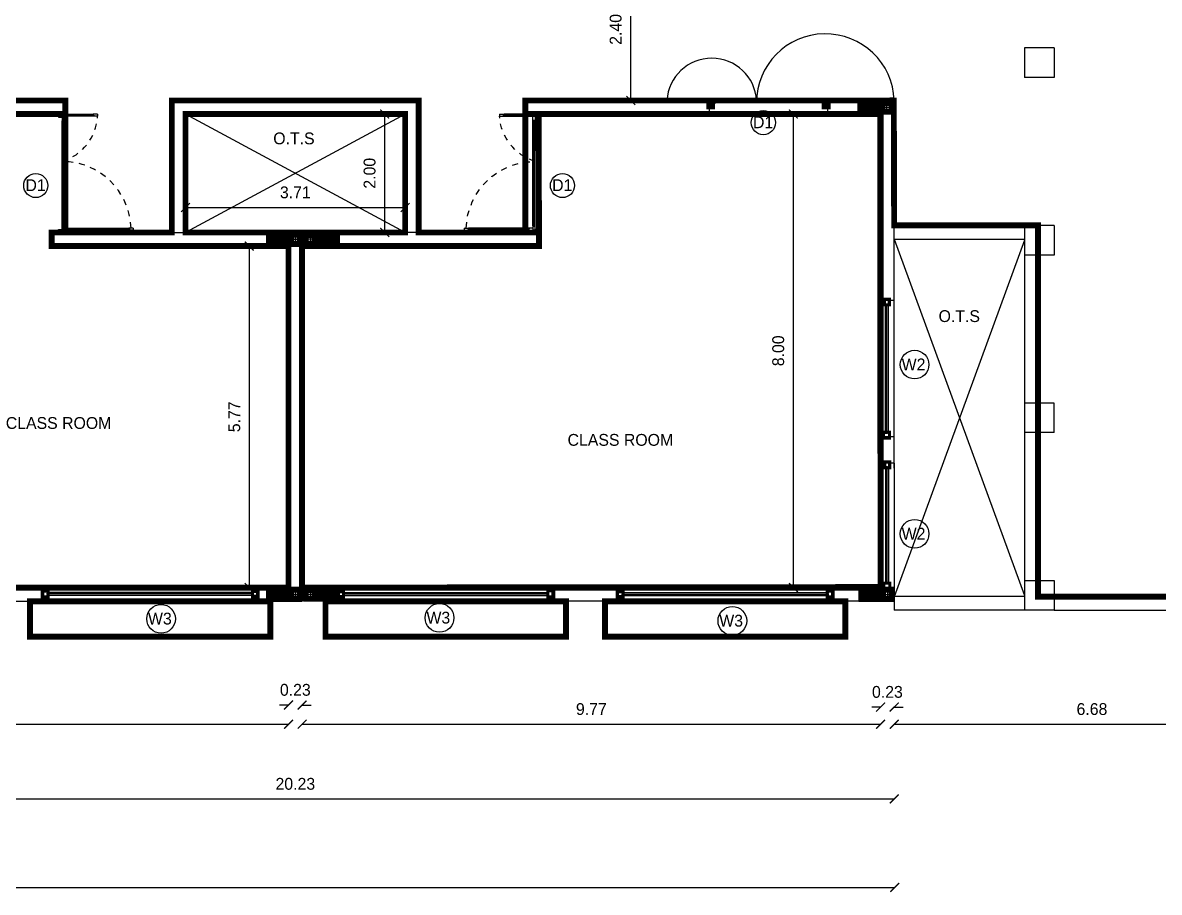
# Model space of a CAD drawing. Header units: metres. Extents: x 6101839 to 6102590, y -6659932 to -6659648.
# Drawn here: x 6102105.43 to 6102124.62, y -6659713.69 to -6659699 of the extents above; entities that cross this region are included whole.
import ezdxf

# ---------------------------------------------------------------- set-up
doc = ezdxf.new("R2010")
doc.units = ezdxf.units.M
doc.header["$LTSCALE"] = 500
doc.header["$MEASUREMENT"] = 0
doc.linetypes.add('DASHED2', pattern=[0.375, 0.25, -0.125])
doc.linetypes.add('HIDDEN', pattern=[0.375, 0.25, -0.125])
doc.layers.get('0').update_dxf_attribs({"linetype": 'CONTINUOUS'})
doc.layers.get('Defpoints').update_dxf_attribs({"linetype": 'CONTINUOUS'})
for name, color, linetype in [('above', 250, 'DASHED2'), ('BLK_1_FLR_0_CARPET_AREA', 10, 'CONTINUOUS'), ('BLK_1_FLR_0_CHAJJA', 6, 'CONTINUOUS'), ('BLK_1_FLR_0_REGULAR_ROOM_1', 117, 'CONTINUOUS'), ('BLK_1_FLR_0_VENTILATION_SHAFT', 6, 'CONTINUOUS'), ('COL', 2, 'CONTINUOUS'), ('DIM', 205, 'CONTINUOUS'), ('DOORTEXT', 13, 'CONTINUOUS'), ('ED', 30, 'CONTINUOUS'), ('FURN1', 252, 'CONTINUOUS'), ('FURNITURE', 252, 'CONTINUOUS'), ('FURNITURES', 252, 'CONTINUOUS'), ('HATCH', 15, 'CONTINUOUS'), ('railing', 14, 'CONTINUOUS'), ('TEXT', 4, 'CONTINUOUS'), ('W-SCH', 205, 'CONTINUOUS'), ('wall', 125, 'CONTINUOUS'), ('wall1', 125, 'CONTINUOUS'), ('WINDOWS', 252, 'CONTINUOUS')]:
    doc.layers.add(name, color=color, linetype=linetype)
doc.styles.add('RM', font='GOTHIC.TTF')
doc.styles.add('S2', font='GOTHIC.TTF')
doc.styles.add('USA TEXT', font='GOTHIC.TTF')
doc.dimstyles.new('1-100-ED', dxfattribs={"dimtxt": 0.2, "dimasz": 0.15, "dimexe": 0.18, "dimexo": 0.0625, "dimgap": 0.15, "dimtad": 1, "dimzin": 0, "dimdsep": 46, "dimtxsty": 'USA TEXT', "dimblk": 'ARCHTICK', "dimcen": 0.1, "dimse1": 1, "dimse2": 1, "dimclrd": 256, "dimclrt": 256, "dimadec": 0, "dimazin": 0, "dimtfac": 1, "dimtofl": 0, "dimtmove": 0, "dimatfit": 3, "dimldrblk": 'ARCHTICK', "dimfxl": 0.18, "dimtolj": 1, "dimtzin": 0, "dimarcsym": 0})

# ---------------------------------------------------------------- blocks, each defined once
blk = doc.blocks.new('A$C607F0CF8')
at = {"layer": 'FURNITURES', "color": 233}
for p, q in [((-37, -280), (-37, -342)), ((-37, -342), (-22, -342)), ((-22, -330), (-16, -330)), ((-22, -342), (-22, -330)), ((-16, -342), (-16, -330)), ((-16, -342), (0, -342)), ((0, -342), (0, -267)), ((-37, -2180), (-37, -2118)), ((-37, -2118), (-22, -2118)), ((-22, -2118), (-22, -2130)), ((-22, -2130), (-16, -2130)), ((-16, -2118), (0, -2118)), ((-16, -2118), (-16, -2130)), ((0, -2118), (0, -2193))]:
    blk.add_line(p, q, dxfattribs=at)
at = {"layer": 'FURNITURES', "color": 250}
for p, q in [((-37, -2118), (-37, -342)), ((-22, -2118), (-22, -330)), ((-16, -2118), (-16, -330)), ((0, -2118), (0, -342))]:
    blk.add_line(p, q, dxfattribs=at)
at = {"layer": 'FURNITURES', "color": 250, "linetype": 'HIDDEN', "ltscale": 0.5}
for centre, radius, start, end in [((-285, -219), 847, 286.9835, 356.7492), ((-37, -2193), 1163, 1.8478, 90.0015)]:
    blk.add_arc(centre, radius, start, end, dxfattribs=at)
at = {"layer": 'wall', "color": 7}
for p, q in [((-37, -267), (0, -267)), ((-37, -267), (-37, -280)), ((0, -230), (75, -230)), ((0, -230), (0, -267)), ((75, -267), (0, -267)), ((62, -246), (62, -252)), ((75, -246), (62, -246)), ((75, -252), (62, -252)), ((75, -230), (75, -246)), ((75, -230), (486, -230)), ((75, -246), (499, -246)), ((75, -252), (75, -267)), ((75, -252), (499, -252)), ((486, -267), (75, -267)), ((561, -230), (486, -230)), ((486, -230), (486, -246)), ((486, -246), (499, -246)), ((486, -252), (486, -267)), ((486, -252), (499, -252)), ((561, -267), (486, -267)), ((499, -246), (499, -252)), ((561, -230), (561, -267)), ((-37, -2193), (-37, -2180)), ((-37, -2193), (0, -2193)), ((0, -2155), (75, -2155)), ((0, -2155), (0, -2193)), ((75, -2193), (0, -2193)), ((62, -2171), (62, -2177)), ((75, -2171), (62, -2171)), ((75, -2177), (62, -2177)), ((75, -2155), (75, -2171)), ((75, -2155), (1088, -2155)), ((75, -2171), (1100, -2171)), ((75, -2177), (75, -2193)), ((75, -2177), (1100, -2177)), ((1088, -2192), (75, -2193)), ((1162, -2155), (1088, -2155)), ((1088, -2155), (1088, -2171)), ((1088, -2171), (1100, -2171)), ((1088, -2177), (1088, -2192)), ((1088, -2177), (1100, -2177)), ((1162, -2192), (1088, -2192)), ((1100, -2171), (1100, -2177)), ((1162, -2155), (1162, -2192))]:
    blk.add_line(p, q, dxfattribs=at)
for points in [[(0, -267), (0, -230), (-100, -230), (-100, -280), (-37, -280)], [(0, -2193), (0, -2230), (-100, -2230), (-100, -2180), (-37, -2180)]]:
    blk.add_lwpolyline(points, dxfattribs=at)
blk = doc.blocks.new('NEWCOL')
at = {"layer": 'HATCH'}
h = blk.add_hatch(dxfattribs=at)
h.set_pattern_fill('ANSI31', color=256, scale=3, angle=270, style=0)
h.set_pattern_definition([(315, (-629970.926, -258732.088), (6.73519209, 6.73519209), [])])
h.paths.add_polyline_path([(0, 115), (-115, 115), (-115, 0), (-37.5, 0), (-37.5, 37.5), (0, 37.5)])
h.paths.add_polyline_path([(115, 115), (0, 115), (0, 37.5), (37.5, 37.5), (37.5, 0), (115, 0)])
h.paths.add_polyline_path([(115, 0), (37.5, 0), (37.5, -37.5), (0, -37.5), (0, -485), (115, -485)])
h.paths.add_polyline_path([(0, -37.5), (-37.5, -37.5), (-37.5, 0), (-115, 0), (-115, -485), (0, -485)])
at = {"layer": 'COL'}
for p, q in [((-115, 0), (115, 0)), ((0, -485), (0, 115))]:
    blk.add_line(p, q, dxfattribs=at)
for points in [[(-115, -485), (115, -485), (115, 115), (-115, 115)], [(-37.5, -37.5), (37.5, -37.5), (37.5, 37.5), (-37.5, 37.5)]]:
    blk.add_lwpolyline(points, close=True, dxfattribs=at)
blk = doc.blocks.new('_ArchTick')
at = {"color": 0, "linetype": 'ByBlock', "const_width": 0.15}
blk.add_lwpolyline([(-0.5, -0.5), (0.5, 0.5)], dxfattribs=at)
blk = doc.blocks.new('*D785')
at = {"layer": 'Defpoints', "color": 0, "transparency": 16777216}
for p in [(6102109.916, -6659708.23), (6102100.146, -6659708.439), (6102109.916, -6659710.848)]:
    blk.add_point(p, dxfattribs=at)
at = {"layer": 'ED', "lineweight": -2, "transparency": 16777216}
blk.add_line((6102100.146, -6659710.848), (6102109.916, -6659710.848), dxfattribs=at)
at = {"layer": 'ED', "lineweight": -2, "transparency": 16777216, "xscale": 0.15, "yscale": 0.15, "zscale": 0.15, "rotation": 180}
blk.add_blockref('_ArchTick', (6102100.146, -6659710.848), dxfattribs=at)
at = {"layer": 'ED', "lineweight": -2, "transparency": 16777216, "xscale": 0.15, "yscale": 0.15, "zscale": 0.15}
blk.add_blockref('_ArchTick', (6102109.916, -6659710.848), dxfattribs=at)
at = {"layer": 'ED', "transparency": 16777216, "insert": (6102105.031, -6659710.593), "char_height": 0.2, "attachment_point": 5, "style": 'USA TEXT'}
blk.add_mtext('\\A1;9.77', dxfattribs=at)
blk = doc.blocks.new('*D786')
at = {"layer": 'Defpoints', "color": 0, "transparency": 16777216}
for p in [(6102109.916, -6659708.23), (6102110.146, -6659708.243), (6102110.146, -6659710.524)]:
    blk.add_point(p, dxfattribs=at)
at = {"layer": 'ED', "lineweight": -2, "transparency": 16777216}
for p, q in [((6102109.916, -6659710.524), (6102109.766, -6659710.524)), ((6102110.146, -6659710.524), (6102110.296, -6659710.524))]:
    blk.add_line(p, q, dxfattribs=at)
at = {"layer": 'ED', "lineweight": -2, "transparency": 16777216, "xscale": 0.15, "yscale": 0.15, "zscale": 0.15}
blk.add_blockref('_ArchTick', (6102109.916, -6659710.524), dxfattribs=at)
at = {"layer": 'ED', "lineweight": -2, "transparency": 16777216, "xscale": 0.15, "yscale": 0.15, "zscale": 0.15, "rotation": 180}
blk.add_blockref('_ArchTick', (6102110.146, -6659710.524), dxfattribs=at)
at = {"layer": 'ED', "transparency": 16777216, "insert": (6102110.031, -6659710.268), "char_height": 0.2, "attachment_point": 5, "style": 'USA TEXT'}
blk.add_mtext('\\A1;0.23', dxfattribs=at)
blk = doc.blocks.new('*D787')
at = {"layer": 'Defpoints', "color": 0, "transparency": 16777216}
for p in [(6102110.146, -6659708.243), (6102119.916, -6659708.307), (6102119.916, -6659710.848)]:
    blk.add_point(p, dxfattribs=at)
at = {"layer": 'ED', "lineweight": -2, "transparency": 16777216}
blk.add_line((6102110.146, -6659710.848), (6102119.916, -6659710.848), dxfattribs=at)
at = {"layer": 'ED', "lineweight": -2, "transparency": 16777216, "xscale": 0.15, "yscale": 0.15, "zscale": 0.15, "rotation": 180}
blk.add_blockref('_ArchTick', (6102110.146, -6659710.848), dxfattribs=at)
at = {"layer": 'ED', "lineweight": -2, "transparency": 16777216, "xscale": 0.15, "yscale": 0.15, "zscale": 0.15}
blk.add_blockref('_ArchTick', (6102119.916, -6659710.848), dxfattribs=at)
at = {"layer": 'ED', "transparency": 16777216, "insert": (6102115.031, -6659710.593), "char_height": 0.2, "attachment_point": 5, "style": 'USA TEXT'}
blk.add_mtext('\\A1;9.77', dxfattribs=at)
blk = doc.blocks.new('*D788')
at = {"layer": 'Defpoints', "color": 0, "transparency": 16777216}
for p in [(6102119.916, -6659708.307), (6102120.146, -6659708.31), (6102120.146, -6659710.558)]:
    blk.add_point(p, dxfattribs=at)
at = {"layer": 'ED', "lineweight": -2, "transparency": 16777216}
for p, q in [((6102119.916, -6659710.558), (6102119.766, -6659710.558)), ((6102120.146, -6659710.558), (6102120.296, -6659710.558))]:
    blk.add_line(p, q, dxfattribs=at)
at = {"layer": 'ED', "lineweight": -2, "transparency": 16777216, "xscale": 0.15, "yscale": 0.15, "zscale": 0.15}
blk.add_blockref('_ArchTick', (6102119.916, -6659710.558), dxfattribs=at)
at = {"layer": 'ED', "lineweight": -2, "transparency": 16777216, "xscale": 0.15, "yscale": 0.15, "zscale": 0.15, "rotation": 180}
blk.add_blockref('_ArchTick', (6102120.146, -6659710.558), dxfattribs=at)
at = {"layer": 'ED', "transparency": 16777216, "insert": (6102120.031, -6659710.303), "char_height": 0.2, "attachment_point": 5, "style": 'USA TEXT'}
blk.add_mtext('\\A1;0.23', dxfattribs=at)
blk = doc.blocks.new('*D789')
at = {"layer": 'Defpoints', "color": 0, "transparency": 16777216}
for p in [(6102120.146, -6659708.31), (6102126.827, -6659709.896), (6102126.827, -6659710.848)]:
    blk.add_point(p, dxfattribs=at)
at = {"layer": 'ED', "lineweight": -2, "transparency": 16777216}
blk.add_line((6102120.146, -6659710.848), (6102126.827, -6659710.848), dxfattribs=at)
at = {"layer": 'ED', "lineweight": -2, "transparency": 16777216, "xscale": 0.15, "yscale": 0.15, "zscale": 0.15, "rotation": 180}
blk.add_blockref('_ArchTick', (6102120.146, -6659710.848), dxfattribs=at)
at = {"layer": 'ED', "lineweight": -2, "transparency": 16777216, "xscale": 0.15, "yscale": 0.15, "zscale": 0.15}
blk.add_blockref('_ArchTick', (6102126.827, -6659710.848), dxfattribs=at)
at = {"layer": 'ED', "transparency": 16777216, "insert": (6102123.486, -6659710.593), "char_height": 0.2, "attachment_point": 5, "style": 'USA TEXT'}
blk.add_mtext('\\A1;6.68', dxfattribs=at)
blk = doc.blocks.new('*D795')
at = {"layer": 'Defpoints', "color": 0, "transparency": 16777216}
for p in [(6102109.916, -6659702.769), (6102109.253, -6659708.539), (6102109.916, -6659708.539)]:
    blk.add_point(p, dxfattribs=at)
at = {"layer": 'ED', "lineweight": -2, "transparency": 16777216}
blk.add_line((6102109.253, -6659702.769), (6102109.253, -6659708.539), dxfattribs=at)
at = {"layer": 'ED', "lineweight": -2, "transparency": 16777216, "xscale": 0.15, "yscale": 0.15, "zscale": 0.15}
for p, rotation in [((6102109.253, -6659702.769), 90), ((6102109.253, -6659708.539), 270)]:
    blk.add_blockref('_ArchTick', p, dxfattribs=dict(at, rotation=rotation))
at = {"layer": 'ED', "transparency": 16777216, "insert": (6102109.001, -6659705.654), "char_height": 0.2, "attachment_point": 5, "rotation": 90, "style": 'USA TEXT'}
blk.add_mtext('\\A1;5.77', dxfattribs=at)
blk = doc.blocks.new('*D797')
at = {"layer": 'Defpoints', "color": 0, "transparency": 16777216}
for p in [(6102118.443, -6659700.539), (6102119.285, -6659700.539), (6102119.282, -6659708.54)]:
    blk.add_point(p, dxfattribs=at)
at = {"layer": 'ED', "lineweight": -2, "transparency": 16777216}
blk.add_line((6102118.443, -6659708.54), (6102118.443, -6659700.539), dxfattribs=at)
at = {"layer": 'ED', "lineweight": -2, "transparency": 16777216, "xscale": 0.15, "yscale": 0.15, "zscale": 0.15}
for p, rotation in [((6102118.443, -6659700.539), 90), ((6102118.443, -6659708.54), 270)]:
    blk.add_blockref('_ArchTick', p, dxfattribs=dict(at, rotation=rotation))
at = {"layer": 'ED', "transparency": 16777216, "insert": (6102118.188, -6659704.539), "char_height": 0.2, "attachment_point": 5, "rotation": 90, "style": 'USA TEXT'}
blk.add_mtext('\\A1;8.00', dxfattribs=at)
blk = doc.blocks.new('*D835')
at = {"layer": 'Defpoints', "color": 0, "transparency": 16777216}
for p in [(6102114.74, -6659697.909), (6102115.697, -6659697.909), (6102114.766, -6659700.309)]:
    blk.add_point(p, dxfattribs=at)
at = {"layer": 'ED', "lineweight": -2, "transparency": 16777216}
blk.add_line((6102115.697, -6659700.309), (6102115.697, -6659697.909), dxfattribs=at)
at = {"layer": 'ED', "lineweight": -2, "transparency": 16777216, "xscale": 0.15, "yscale": 0.15, "zscale": 0.15}
for p, rotation in [((6102115.697, -6659697.909), 90), ((6102115.697, -6659700.309), 270)]:
    blk.add_blockref('_ArchTick', p, dxfattribs=dict(at, rotation=rotation))
at = {"layer": 'ED', "transparency": 16777216, "insert": (6102115.442, -6659699.109), "char_height": 0.2, "attachment_point": 5, "rotation": 90, "style": 'USA TEXT'}
blk.add_mtext('\\A1;2.40', dxfattribs=at)
blk = doc.blocks.new('*D836')
at = {"layer": 'Defpoints', "color": 0, "transparency": 16777216}
for p in [(6102111.541, -6659700.539), (6102111.886, -6659700.539), (6102111.886, -6659702.539)]:
    blk.add_point(p, dxfattribs=at)
at = {"layer": 'ED', "lineweight": -2, "transparency": 16777216}
blk.add_line((6102111.541, -6659702.539), (6102111.541, -6659700.539), dxfattribs=at)
at = {"layer": 'ED', "lineweight": -2, "transparency": 16777216, "xscale": 0.15, "yscale": 0.15, "zscale": 0.15}
for p, rotation in [((6102111.541, -6659700.539), 90), ((6102111.541, -6659702.539), 270)]:
    blk.add_blockref('_ArchTick', p, dxfattribs=dict(at, rotation=rotation))
at = {"layer": 'ED', "transparency": 16777216, "insert": (6102111.286, -6659701.539), "char_height": 0.2, "attachment_point": 5, "rotation": 90, "style": 'USA TEXT'}
blk.add_mtext('\\A1;2.00', dxfattribs=at)
blk = doc.blocks.new('*D837')
at = {"layer": 'Defpoints', "color": 0, "transparency": 16777216}
for p in [(6102108.176, -6659700.539), (6102111.886, -6659700.539), (6102111.886, -6659702.118)]:
    blk.add_point(p, dxfattribs=at)
at = {"layer": 'ED', "lineweight": -2, "transparency": 16777216}
blk.add_line((6102108.176, -6659702.118), (6102111.886, -6659702.118), dxfattribs=at)
at = {"layer": 'ED', "lineweight": -2, "transparency": 16777216, "xscale": 0.15, "yscale": 0.15, "zscale": 0.15, "rotation": 180}
blk.add_blockref('_ArchTick', (6102108.176, -6659702.118), dxfattribs=at)
at = {"layer": 'ED', "lineweight": -2, "transparency": 16777216, "xscale": 0.15, "yscale": 0.15, "zscale": 0.15}
blk.add_blockref('_ArchTick', (6102111.886, -6659702.118), dxfattribs=at)
at = {"layer": 'ED', "transparency": 16777216, "insert": (6102110.031, -6659701.863), "char_height": 0.2, "attachment_point": 5, "style": 'USA TEXT'}
blk.add_mtext('\\A1;3.71', dxfattribs=at)
blk = doc.blocks.new('*D879')
at = {"layer": 'Defpoints', "color": 0, "transparency": 16777216}
for p in [(6102059.7, -6659708.422), (6102120.155, -6659708.421), (6102120.155, -6659713.604)]:
    blk.add_point(p, dxfattribs=at)
at = {"layer": 'ED', "lineweight": -2, "transparency": 16777216}
blk.add_line((6102059.7, -6659713.604), (6102120.155, -6659713.604), dxfattribs=at)
at = {"layer": 'ED', "lineweight": -2, "transparency": 16777216, "xscale": 0.15, "yscale": 0.15, "zscale": 0.15, "rotation": 180}
blk.add_blockref('_ArchTick', (6102059.7, -6659713.604), dxfattribs=at)
at = {"layer": 'ED', "lineweight": -2, "transparency": 16777216, "xscale": 0.15, "yscale": 0.15, "zscale": 0.15}
blk.add_blockref('_ArchTick', (6102120.155, -6659713.604), dxfattribs=at)
at = {"layer": 'ED', "transparency": 16777216, "insert": (6102089.927, -6659713.349), "char_height": 0.2, "attachment_point": 5, "style": 'USA TEXT'}
blk.add_mtext('\\A1;60.45', dxfattribs=at)
blk = doc.blocks.new('*D1257')
at = {"layer": 'Defpoints', "color": 0, "transparency": 16777216}
for p in [(6102099.916, -6659708.326), (6102120.146, -6659708.325), (6102120.146, -6659712.111)]:
    blk.add_point(p, dxfattribs=at)
at = {"layer": 'ED', "lineweight": -2, "transparency": 16777216}
blk.add_line((6102099.916, -6659712.111), (6102120.146, -6659712.111), dxfattribs=at)
at = {"layer": 'ED', "lineweight": -2, "transparency": 16777216, "xscale": 0.15, "yscale": 0.15, "zscale": 0.15, "rotation": 180}
blk.add_blockref('_ArchTick', (6102099.916, -6659712.111), dxfattribs=at)
at = {"layer": 'ED', "lineweight": -2, "transparency": 16777216, "xscale": 0.15, "yscale": 0.15, "zscale": 0.15}
blk.add_blockref('_ArchTick', (6102120.146, -6659712.111), dxfattribs=at)
at = {"layer": 'ED', "transparency": 16777216, "insert": (6102110.031, -6659711.856), "char_height": 0.2, "attachment_point": 5, "style": 'USA TEXT'}
blk.add_mtext('\\A1;20.23', dxfattribs=at)

msp = doc.modelspace()

# ---------------------------------------------------------------- linework, layer by layer
at = {"layer": 'above', "const_width": 0.1}
for points in [[(6102105.55075, -6659708.76949), (6102105.55075, -6659709.36949), (6102109.61076, -6659709.36949), (6102109.61075, -6659708.76959)], [(6102110.54075, -6659708.76949), (6102110.54075, -6659709.36949), (6102114.60077, -6659709.36949), (6102114.60075, -6659708.7696)], [(6102115.26073, -6659708.76947), (6102115.26073, -6659709.36947), (6102119.32074, -6659709.36947), (6102119.32073, -6659708.76957)]]:
    msp.add_lwpolyline(points, dxfattribs=at)
at = {"layer": 'BLK_1_FLR_0_CARPET_AREA', "color": 15, "linetype": 'Continuous', "const_width": 0.1}
msp.add_lwpolyline([(6102125.61574, -6659708.69097), (6102122.57574, -6659708.69097), (6102122.57574, -6659702.42097), (6102120.14574, -6659702.42097), (6102120.13861, -6659700.30946), (6102113.91575, -6659700.30946), (6102113.91575, -6659702.53946), (6102112.11575, -6659702.53946), (6102112.11575, -6659700.30946), (6102107.94574, -6659700.30946), (6102107.94574, -6659702.53946), (6102106.14574, -6659702.53946), (6102106.14574, -6659700.30946), (6102099.91575, -6659700.30998)], dxfattribs=at)
for points in [[(6102109.91575, -6659708.53946), (6102109.91575, -6659702.76946), (6102105.91575, -6659702.76946), (6102105.91574, -6659702.53946), (6102106.14574, -6659702.53946), (6102106.14574, -6659700.53946), (6102100.14575, -6659700.53946), (6102100.14575, -6659701.65447), (6102099.91584, -6659701.65448), (6102099.91575, -6659703.65446), (6102100.14578, -6659703.65447), (6102100.14569, -6659708.53945)], [(6102110.14574, -6659708.53946), (6102119.91581, -6659708.5388), (6102119.90877, -6659700.53946), (6102113.91575, -6659700.53946), (6102113.91575, -6659702.53946), (6102114.14575, -6659702.53946), (6102114.14574, -6659702.76946), (6102110.14575, -6659702.76946)]]:
    msp.add_lwpolyline(points, close=True, dxfattribs=at)
at = {"layer": 'BLK_1_FLR_0_CHAJJA', "linetype": 'Continuous', "const_width": 0.1}
for points in [[(6102105.55075, -6659709.36949), (6102109.61075, -6659709.36949), (6102109.61075, -6659708.76959), (6102105.55075, -6659708.76959)], [(6102110.54075, -6659709.36949), (6102114.60075, -6659709.36949), (6102114.60075, -6659708.7696), (6102110.54075, -6659708.7696)], [(6102115.26073, -6659708.7696), (6102119.32074, -6659708.7696), (6102119.32074, -6659709.36947), (6102115.26073, -6659709.36947)]]:
    msp.add_lwpolyline(points, close=True, dxfattribs=at)
at = {"layer": 'BLK_1_FLR_0_REGULAR_ROOM_1', "color": 3, "const_width": 0.1}
msp.add_lwpolyline([(6102110.14575, -6659708.53946), (6102119.91581, -6659708.53086), (6102119.91575, -6659700.53946), (6102114.14219, -6659700.53931), (6102114.14576, -6659702.76946), (6102110.14576, -6659702.76946)], close=True, dxfattribs=at)
at = {"layer": 'BLK_1_FLR_0_VENTILATION_SHAFT', "linetype": 'Continuous', "const_width": 0.1}
msp.add_lwpolyline([(6102108.17574, -6659702.53946), (6102111.88575, -6659702.53946), (6102111.88575, -6659700.53946), (6102108.17574, -6659700.53946)], close=True, dxfattribs=at)
at = {"layer": 'DIM', "color": 251, "linetype": 'ByBlock'}
for p, q in [((6102107.94574, -6659702.53946), (6102107.94574, -6659700.30946)), ((6102112.11575, -6659700.30946), (6102107.94574, -6659700.30946)), ((6102112.11575, -6659702.53946), (6102112.11575, -6659700.30946)), ((6102120.14574, -6659702.42097), (6102122.34574, -6659702.42097)), ((6102120.14574, -6659702.65097), (6102122.34574, -6659702.65097)), ((6102122.34574, -6659702.92097), (6102122.34574, -6659705.42097)), ((6102122.57574, -6659702.92097), (6102122.57574, -6659705.42097)), ((6102122.34574, -6659705.92097), (6102122.34574, -6659708.42097)), ((6102122.57574, -6659705.92097), (6102122.57574, -6659708.42097))]:
    msp.add_line(p, q, dxfattribs=at)
at = {"layer": 'DIM', "color": 251, "const_width": 0.1}
msp.add_lwpolyline([(6102111.88575, -6659702.53946), (6102111.88575, -6659700.53946), (6102108.17574, -6659700.53946), (6102108.17574, -6659702.53946)], dxfattribs=at)
at = {"layer": 'FURN1', "linetype": 'ByBlock'}
for p, q in [((6102119.09074, -6659708.53952), (6102115.49074, -6659708.53948)), ((6102115.49073, -6659708.76956), (6102119.09073, -6659708.7696))]:
    msp.add_line(p, q, dxfattribs=at)
at = {"layer": 'FURN1', "const_width": 0.1}
for points in [[(6102120.0417, -6659703.68962), (6102120.04171, -6659703.73962), (6102119.99171, -6659703.73962), (6102119.9917, -6659703.68962)], [(6102120.0417, -6659703.69024), (6102120.0417, -6659703.74024), (6102119.9917, -6659703.74025), (6102119.9917, -6659703.69025)], [(6102120.04185, -6659705.98938), (6102120.04184, -6659705.93938), (6102119.99184, -6659705.93938), (6102119.99185, -6659705.98938)], [(6102120.04185, -6659705.99), (6102120.04185, -6659705.94), (6102119.99185, -6659705.94001), (6102119.99185, -6659705.99001)], [(6102120.0486, -6659706.43907), (6102120.04861, -6659706.48907), (6102119.99861, -6659706.48907), (6102119.9986, -6659706.43907)], [(6102120.0486, -6659706.43969), (6102120.0486, -6659706.48969), (6102119.9986, -6659706.48969), (6102119.9986, -6659706.43969)], [(6102120.04875, -6659708.53884), (6102120.04874, -6659708.48884), (6102119.99874, -6659708.48884), (6102119.99875, -6659708.53884)], [(6102120.04875, -6659708.53946), (6102120.04875, -6659708.48946), (6102119.99875, -6659708.48946), (6102119.99875, -6659708.53946)], [(6102105.78074, -6659708.67243), (6102105.83074, -6659708.67243), (6102105.83074, -6659708.62243), (6102105.78074, -6659708.62243)], [(6102105.78137, -6659708.67243), (6102105.83137, -6659708.67243), (6102105.83137, -6659708.62243), (6102105.78137, -6659708.62243)], [(6102109.38014, -6659708.67236), (6102109.33014, -6659708.67236), (6102109.33014, -6659708.62236), (6102109.38014, -6659708.62236)], [(6102109.38076, -6659708.67236), (6102109.33076, -6659708.67236), (6102109.33076, -6659708.62236), (6102109.38076, -6659708.62236)], [(6102110.77075, -6659708.67229), (6102110.82075, -6659708.67229), (6102110.82075, -6659708.62229), (6102110.77075, -6659708.62229)], [(6102110.77137, -6659708.67229), (6102110.82137, -6659708.67229), (6102110.82137, -6659708.62229), (6102110.77137, -6659708.62229)], [(6102114.37013, -6659708.67236), (6102114.32013, -6659708.67236), (6102114.32013, -6659708.62236), (6102114.37013, -6659708.62236)], [(6102114.37075, -6659708.67236), (6102114.32075, -6659708.67236), (6102114.32076, -6659708.62236), (6102114.37076, -6659708.62236)], [(6102115.49073, -6659708.67298), (6102115.54073, -6659708.67298), (6102115.54073, -6659708.62298), (6102115.49073, -6659708.62298)], [(6102115.49136, -6659708.67297), (6102115.54136, -6659708.67298), (6102115.54136, -6659708.62298), (6102115.49136, -6659708.62297)], [(6102119.09011, -6659708.67302), (6102119.04011, -6659708.67302), (6102119.04011, -6659708.62302), (6102119.09011, -6659708.62302)], [(6102119.09073, -6659708.67302), (6102119.04073, -6659708.67302), (6102119.04073, -6659708.62302), (6102119.09073, -6659708.62302)]]:
    msp.add_lwpolyline(points, close=True, dxfattribs=at)
at = {"layer": 'FURNITURE', "linetype": 'ByBlock', "ltscale": 0.2}
for p, q in [((6102119.9917, -6659703.69025), (6102119.99184, -6659705.93938)), ((6102120.0417, -6659703.69024), (6102120.04185, -6659705.94)), ((6102119.9986, -6659706.43969), (6102119.99874, -6659708.48884)), ((6102120.0486, -6659706.43969), (6102120.04875, -6659708.48946)), ((6102109.38014, -6659708.67236), (6102105.83074, -6659708.67243)), ((6102109.38014, -6659708.62236), (6102105.83137, -6659708.62242)), ((6102110.77137, -6659708.62229), (6102114.32013, -6659708.62236)), ((6102110.77137, -6659708.67229), (6102114.32075, -6659708.67236)), ((6102115.49136, -6659708.62297), (6102119.04011, -6659708.62301)), ((6102115.49136, -6659708.67297), (6102119.04073, -6659708.67302))]:
    msp.add_line(p, q, dxfattribs=at)
at = {"layer": 'FURNITURE', "color": 4, "linetype": 'ByBlock', "ltscale": 0.2}
for p, q in [((6102120.0167, -6659703.74025), (6102120.01684, -6659705.94)), ((6102120.0236, -6659706.48969), (6102120.02374, -6659708.48946)), ((6102109.33014, -6659708.64736), (6102105.83074, -6659708.64742)), ((6102110.82137, -6659708.64729), (6102114.32075, -6659708.64736)), ((6102115.54136, -6659708.64798), (6102119.04073, -6659708.64801))]:
    msp.add_line(p, q, dxfattribs=at)
at = {"layer": 'FURNITURES', "color": 233, "linetype": 'ByBlock'}
for p, q in [((6102117.1332, -6659700.30946), (6102117.05826, -6659700.30946)), ((6102117.07075, -6659700.34693), (6102117.1332, -6659700.34693)), ((6102117.12071, -6659700.33131), (6102117.12071, -6659700.32507)), ((6102117.1332, -6659700.32507), (6102117.12071, -6659700.32507)), ((6102117.1332, -6659700.33131), (6102117.12071, -6659700.33131)), ((6102117.1332, -6659700.32507), (6102117.1332, -6659700.30946)), ((6102117.1332, -6659700.34693), (6102117.1332, -6659700.33131)), ((6102118.90838, -6659700.32507), (6102118.90838, -6659700.30946)), ((6102118.90838, -6659700.30946), (6102118.98332, -6659700.30946)), ((6102118.90838, -6659700.32507), (6102118.92087, -6659700.32507)), ((6102118.90838, -6659700.34693), (6102118.90838, -6659700.33132)), ((6102118.90838, -6659700.33132), (6102118.92087, -6659700.33132)), ((6102118.97083, -6659700.34693), (6102118.90838, -6659700.34693)), ((6102118.92087, -6659700.33132), (6102118.92087, -6659700.32507))]:
    msp.add_line(p, q, dxfattribs=at)
at = {"layer": 'FURNITURES', "color": 250, "linetype": 'ByBlock'}
for p, q in [((6102118.90838, -6659700.32507), (6102117.12071, -6659700.32507)), ((6102118.90838, -6659700.33132), (6102117.12071, -6659700.33131)), ((6102118.90838, -6659700.30946), (6102117.1332, -6659700.30946)), ((6102118.90838, -6659700.34693), (6102117.1332, -6659700.34693))]:
    msp.add_line(p, q, dxfattribs=at)
at = {"layer": 'FURNITURES', "color": 250, "linetype": 'HIDDEN', "ltscale": 0.5}
for centre, radius, start, end in [((6102118.98332, -6659700.34693), 1.163, 1.846286, 180), ((6102117.06403, -6659700.35269), 0.7579, 3.073406, 176.729765)]:
    msp.add_arc(centre, radius, start, end, dxfattribs=at)
at = {"layer": 'railing', "color": 252, "linetype": 'ByBlock'}
for p, q in [((6102111.88575, -6659700.53946), (6102108.17574, -6659702.53946)), ((6102111.88575, -6659702.53946), (6102108.17574, -6659700.53946)), ((6102120.14574, -6659702.65097), (6102122.34574, -6659708.67097)), ((6102122.34574, -6659702.67097), (6102120.14574, -6659708.69321))]:
    msp.add_line(p, q, dxfattribs=at)
at = {"layer": 'W-SCH'}
for centre, radius in [((6102117.93584, -6659700.68382), 0.20375), ((6102105.6471, -6659701.74689), 0.20375), ((6102114.5431, -6659701.74689), 0.20375), ((6102120.49037, -6659704.77191), 0.24242), ((6102120.49037, -6659707.63191), 0.24242), ((6102107.76396, -6659709.06695), 0.24242), ((6102112.46696, -6659709.05095), 0.24242), ((6102117.41246, -6659709.10195), 0.24242)]:
    msp.add_circle(centre, radius, dxfattribs=at)
at = {"layer": 'wall', "color": 7, "linetype": 'ByBlock'}
for p, q in [((6102116.30879, -6659700.27122), (6102116.38331, -6659700.27122)), ((6102116.30879, -6659700.30869), (6102116.30879, -6659700.27122)), ((6102116.38331, -6659700.28683), (6102116.38331, -6659700.27122)), ((6102116.38331, -6659700.27122), (6102116.94585, -6659700.27199)), ((6102116.94585, -6659700.2876), (6102116.94585, -6659700.27199)), ((6102116.94585, -6659700.27199), (6102117.02079, -6659700.27199)), ((6102117.02079, -6659700.30946), (6102117.02079, -6659700.27199)), ((6102118.98332, -6659700.27199), (6102119.05826, -6659700.27199)), ((6102118.98332, -6659700.27199), (6102118.98332, -6659700.30946)), ((6102119.05826, -6659700.27199), (6102119.05826, -6659700.2876)), ((6102119.05826, -6659700.27199), (6102120.07078, -6659700.27199)), ((6102120.14572, -6659700.27199), (6102120.07078, -6659700.27199)), ((6102120.07078, -6659700.27199), (6102120.07078, -6659700.2876)), ((6102120.14572, -6659700.27199), (6102120.14572, -6659700.30946)), ((6102116.30879, -6659700.30869), (6102116.38331, -6659700.30869)), ((6102116.94585, -6659700.2876), (6102116.37082, -6659700.28683)), ((6102116.37082, -6659700.29308), (6102116.37082, -6659700.28683)), ((6102116.38331, -6659700.28683), (6102116.37082, -6659700.28683)), ((6102116.94585, -6659700.29384), (6102116.37082, -6659700.29308)), ((6102116.38331, -6659700.29308), (6102116.37082, -6659700.29308)), ((6102116.38331, -6659700.30869), (6102116.38331, -6659700.29308)), ((6102116.94585, -6659700.30946), (6102116.38331, -6659700.30869)), ((6102116.94585, -6659700.2876), (6102116.95834, -6659700.2876)), ((6102116.94585, -6659700.30946), (6102116.94585, -6659700.29384)), ((6102116.94585, -6659700.29384), (6102116.95834, -6659700.29384)), ((6102117.02079, -6659700.30946), (6102116.94585, -6659700.30946)), ((6102116.95834, -6659700.29384), (6102116.95834, -6659700.2876)), ((6102117.05826, -6659700.34693), (6102117.05826, -6659700.30946)), ((6102117.05826, -6659700.34693), (6102117.07075, -6659700.34693)), ((6102118.98332, -6659700.34693), (6102118.97083, -6659700.34693)), ((6102118.98332, -6659700.34693), (6102118.98332, -6659700.30946)), ((6102119.05826, -6659700.30946), (6102118.98332, -6659700.30946)), ((6102119.04577, -6659700.2876), (6102119.04577, -6659700.29385)), ((6102119.05826, -6659700.2876), (6102119.04577, -6659700.2876)), ((6102119.05826, -6659700.29385), (6102119.04577, -6659700.29385)), ((6102119.05826, -6659700.2876), (6102120.08327, -6659700.2876)), ((6102119.05826, -6659700.29385), (6102119.05826, -6659700.30946)), ((6102119.05826, -6659700.29385), (6102120.08327, -6659700.29385)), ((6102120.07078, -6659700.30946), (6102119.05826, -6659700.30946)), ((6102120.07078, -6659700.2876), (6102120.08327, -6659700.2876)), ((6102120.07078, -6659700.29385), (6102120.07078, -6659700.30946)), ((6102120.07078, -6659700.29385), (6102120.08327, -6659700.29385)), ((6102120.14572, -6659700.30946), (6102120.07078, -6659700.30946)), ((6102120.08327, -6659700.2876), (6102120.08327, -6659700.29385))]:
    msp.add_line(p, q, dxfattribs=at)
at = {"layer": 'wall', "color": 7, "const_width": 0.1}
for points in [[(6102117.05826, -6659700.30946), (6102117.02079, -6659700.30946), (6102117.02079, -6659700.40938), (6102117.07075, -6659700.40938), (6102117.07075, -6659700.34693)], [(6102118.98332, -6659700.30946), (6102119.02079, -6659700.30946), (6102119.02079, -6659700.40938), (6102118.97083, -6659700.40938), (6102118.97083, -6659700.34693)]]:
    msp.add_lwpolyline(points, dxfattribs=at)
at = {"layer": 'wall1', "color": 0, "linetype": 'ByBlock'}
for p, q in [((6102122.34574, -6659699.42097), (6102122.34574, -6659699.92097)), ((6102122.84574, -6659699.42097), (6102122.34574, -6659699.42097)), ((6102122.84574, -6659699.42097), (6102122.84574, -6659699.92097)), ((6102122.84574, -6659699.92097), (6102122.34574, -6659699.92097)), ((6102122.34574, -6659702.42097), (6102122.34574, -6659702.92097)), ((6102122.84574, -6659702.42097), (6102122.34574, -6659702.42097)), ((6102122.84574, -6659702.42097), (6102122.84574, -6659702.92097)), ((6102122.84574, -6659702.92097), (6102122.34574, -6659702.92097)), ((6102122.34574, -6659705.42097), (6102122.34574, -6659705.92097)), ((6102122.84574, -6659705.42097), (6102122.34574, -6659705.42097)), ((6102122.84574, -6659705.92097), (6102122.84574, -6659705.42097)), ((6102122.84574, -6659705.92097), (6102122.34574, -6659705.92097)), ((6102122.34574, -6659708.42097), (6102122.34574, -6659708.92097)), ((6102122.34574, -6659708.42097), (6102122.84574, -6659708.42097)), ((6102122.84574, -6659708.42097), (6102122.84574, -6659708.92097)), ((6102122.84574, -6659708.92097), (6102122.34574, -6659708.92097))]:
    msp.add_line(p, q, dxfattribs=at)
at = {"layer": 'wall1', "linetype": 'ByBlock'}
for p, q in [((6102106.14574, -6659700.30946), (6102099.91575, -6659700.30946)), ((6102106.14574, -6659700.53946), (6102106.14574, -6659700.30946)), ((6102113.91575, -6659700.30946), (6102117.02079, -6659700.30946)), ((6102113.91575, -6659700.53946), (6102113.91575, -6659700.30946)), ((6102117.02079, -6659700.30946), (6102117.02079, -6659700.53946)), ((6102119.02079, -6659700.30946), (6102119.02079, -6659700.53946)), ((6102119.02079, -6659700.30946), (6102120.14574, -6659700.30946)), ((6102119.02079, -6659700.30946), (6102120.13862, -6659700.30998)), ((6102120.13861, -6659700.30946), (6102120.13878, -6659703.68961)), ((6102106.14574, -6659700.53946), (6102100.14575, -6659700.53946)), ((6102113.91575, -6659700.53946), (6102117.02079, -6659700.53946)), ((6102119.02079, -6659700.53946), (6102119.90877, -6659700.53998)), ((6102119.90877, -6659703.68963), (6102119.90877, -6659700.53946)), ((6102105.91574, -6659702.53946), (6102105.91574, -6659702.76946)), ((6102105.91574, -6659702.53946), (6102109.54574, -6659702.53946)), ((6102114.14575, -6659702.53946), (6102110.77075, -6659702.53946)), ((6102114.14575, -6659702.53946), (6102114.14575, -6659702.76946)), ((6102105.91575, -6659702.76946), (6102109.91575, -6659702.76946)), ((6102109.91575, -6659702.76946), (6102109.91575, -6659708.53946)), ((6102110.14574, -6659702.76946), (6102110.14574, -6659708.53946)), ((6102114.14574, -6659702.76946), (6102110.77075, -6659702.76946)), ((6102120.13877, -6659703.68961), (6102119.9087, -6659703.68963)), ((6102120.1455, -6659705.99), (6102119.90884, -6659705.99001)), ((6102119.91567, -6659706.43907), (6102119.91564, -6659705.99001)), ((6102120.14567, -6659706.43906), (6102120.1455, -6659705.99)), ((6102120.14574, -6659706.43907), (6102119.91567, -6659706.43907)), ((6102120.14574, -6659706.52006), (6102120.14574, -6659706.43907)), ((6102105.13074, -6659708.53942), (6102105.78074, -6659708.53938)), ((6102105.78075, -6659708.76942), (6102105.78074, -6659708.53942)), ((6102109.38077, -6659708.76942), (6102109.38076, -6659708.53935)), ((6102109.38076, -6659708.53942), (6102109.91576, -6659708.53942)), ((6102110.14574, -6659708.53946), (6102110.14574, -6659708.53946)), ((6102110.17075, -6659708.53945), (6102110.68074, -6659708.53929)), ((6102110.77074, -6659708.76935), (6102110.77075, -6659708.53929)), ((6102114.37075, -6659708.76935), (6102114.37076, -6659708.53935)), ((6102115.49074, -6659708.5396), (6102114.37076, -6659708.53946)), ((6102115.49073, -6659708.76956), (6102115.49074, -6659708.53956)), ((6102119.09073, -6659708.76952), (6102119.09074, -6659708.53952)), ((6102119.91574, -6659708.53946), (6102119.09074, -6659708.53956)), ((6102119.91574, -6659708.53947), (6102119.91574, -6659708.53946)), ((6102120.14574, -6659708.53946), (6102119.91574, -6659708.53947)), ((6102120.14574, -6659708.53946), (6102120.14574, -6659708.76946)), ((6102105.13075, -6659708.76942), (6102105.78075, -6659708.76949)), ((6102109.38077, -6659708.76942), (6102110.14574, -6659708.76946)), ((6102115.49073, -6659708.76956), (6102114.37075, -6659708.76943)), ((6102120.14574, -6659708.76946), (6102119.09073, -6659708.7696))]:
    msp.add_line(p, q, dxfattribs=at)
at = {"layer": 'WINDOWS', "linetype": 'ByBlock'}
for p, q in [((6102119.90877, -6659703.68963), (6102119.90891, -6659705.99001)), ((6102120.13877, -6659703.68961), (6102120.13891, -6659705.99)), ((6102119.91567, -6659706.43907), (6102119.91581, -6659708.53947)), ((6102120.14567, -6659706.43906), (6102120.14581, -6659708.53946)), ((6102109.38076, -6659708.53942), (6102105.78074, -6659708.53949)), ((6102110.77075, -6659708.53935), (6102114.37076, -6659708.53942)), ((6102122.34574, -6659708.69097), (6102120.14574, -6659708.69097)), ((6102122.84574, -6659708.69097), (6102125.34574, -6659708.69097)), ((6102109.38077, -6659708.76942), (6102105.78075, -6659708.76949)), ((6102110.77074, -6659708.76935), (6102114.37075, -6659708.76942)), ((6102120.14574, -6659708.76946), (6102120.14574, -6659708.92097)), ((6102122.34574, -6659708.92097), (6102120.14574, -6659708.92097)), ((6102122.84574, -6659708.92097), (6102125.34574, -6659708.92097))]:
    msp.add_line(p, q, dxfattribs=at)

# ---------------------------------------------------------------- block references
at = {"layer": 'COL', "yscale": 0.001, "zscale": 0.001}
for p, xscale, rotation in [((6102120.02362, -6659700.42498), -0.001, 270), ((6102110.03074, -6659702.65446), 0.001, 270), ((6102110.28575, -6659702.65446), -0.001, 90), ((6102110.03074, -6659708.65446), 0.001, 270), ((6102110.28575, -6659708.65429), -0.001, 90), ((6102120.03074, -6659708.65446), 0.001, 270)]:
    msp.add_blockref('NEWCOL', p, dxfattribs=dict(at, xscale=xscale, rotation=rotation))
at = {"layer": 'DIM', "yscale": 0.001, "zscale": 0.001}
for p, xscale in [((6102106.13075, -6659700.30946), 0.001), ((6102114.04226, -6659700.30946), -0.001)]:
    msp.add_blockref('A$C607F0CF8', p, dxfattribs=dict(at, xscale=xscale))

# ---------------------------------------------------------------- texts
at = {"layer": 'DOORTEXT', "color": 3, "style": 'RM'}
for s, p in [('D1', (6102117.76153, -6659700.77772)), ('D1', (6102105.47278, -6659701.8408)), ('D1', (6102114.36878, -6659701.8408)), ('W2', (6102120.27233, -6659704.86907)), ('W2', (6102120.27233, -6659707.72907)), ('W3', (6102107.54277, -6659709.16335)), ('W3', (6102112.24577, -6659709.14735)), ('W3', (6102117.19127, -6659709.19835))]:
    msp.add_text(s, height=0.2, dxfattribs=at).set_placement(p)
at = {"layer": 'TEXT', "color": 7, "style": 'S2'}
for s, p in [('O.T.S', (6102109.65839, -6659701.05027)), ('O.T.S', (6102120.89587, -6659704.05276)), ('CLASS ROOM', (6102105.14069, -6659705.85879)), ('CLASS ROOM', (6102114.62919, -6659706.14379))]:
    msp.add_text(s, height=0.2, dxfattribs=at).set_placement(p)

# ---------------------------------------------------------------- dimensions: what is measured, and where the dimension line sits
at = {"layer": 'ED'}
for base, p1, p2, picture, middle in [((6102115.69663, -6659697.90946), (6102114.76563, -6659700.30946), (6102114.74013, -6659697.90946), '*D835', (6102115.4416, -6659699.10946)), ((6102111.54063, -6659700.53946), (6102111.88575, -6659702.53946), (6102111.88575, -6659700.53946), '*D836', (6102111.2856, -6659701.53946)), ((6102118.44313, -6659700.53946), (6102119.28213, -6659708.53953), (6102119.28513, -6659700.53946), '*D797', (6102118.1881, -6659704.5395)), ((6102109.25313, -6659708.53946), (6102109.91575, -6659702.76946), (6102109.91575, -6659708.53946), '*D795', (6102109.00062, -6659705.65446))]:
    dim = msp.add_linear_dim(base=base, p1=p1, p2=p2, angle=90, dimstyle='1-100-ED', dxfattribs=at)
    dim.commit()
    dim.dimension.update_dxf_attribs({"geometry": picture, "text_midpoint": middle})
for base, p1, p2, picture, middle in [((6102111.88575, -6659702.11797), (6102108.17574, -6659700.53946), (6102111.88575, -6659700.53946), '*D837', (6102110.03075, -6659701.86294)), ((6102120.1458, -6659712.11141), (6102099.91589, -6659708.32612), (6102120.1458, -6659708.32475), '*D1257', (6102110.03084, -6659711.85638)), ((6102109.91575, -6659710.84847), (6102100.14588, -6659708.43897), (6102109.91575, -6659708.22997), '*D785', (6102105.03082, -6659710.59344)), ((6102119.91579, -6659710.84847), (6102110.14574, -6659708.24347), (6102119.91579, -6659708.30697), '*D787', (6102115.03077, -6659710.59344)), ((6102126.82705, -6659710.84847), (6102120.14579, -6659708.30997), (6102126.82705, -6659709.89578), '*D789', (6102123.48642, -6659710.59344)), ((6102120.1546, -6659713.60418), (6102059.6998, -6659708.42197), (6102120.1546, -6659708.42097), '*D879', (6102089.9272, -6659713.34915))]:
    dim = msp.add_linear_dim(base=base, p1=p1, p2=p2, dimstyle='1-100-ED', dxfattribs=at)
    dim.commit()
    dim.dimension.update_dxf_attribs({"geometry": picture, "text_midpoint": middle})
for base, p1, p2, picture, middle in [((6102110.14574, -6659710.5235), (6102109.91575, -6659708.22997), (6102110.14574, -6659708.24347), '*D786', (6102110.03075, -6659710.5235)), ((6102120.14579, -6659710.558), (6102119.91579, -6659708.30697), (6102120.14579, -6659708.30997), '*D788', (6102120.03079, -6659710.558))]:
    dim = msp.add_linear_dim(base=base, p1=p1, p2=p2, dimstyle='1-100-ED', dxfattribs=at)
    dim.commit()
    dim.dimension.update_dxf_attribs({"geometry": picture, "text_midpoint": middle, "dimtype": 160})

doc.saveas('drawing.dxf')
